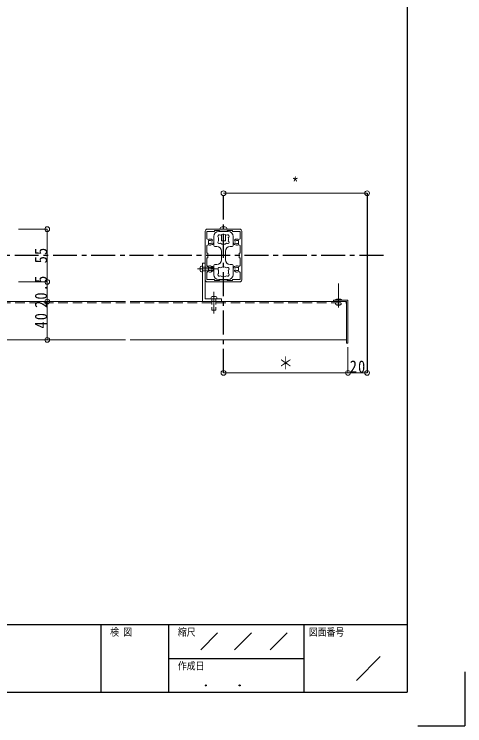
# Model space of a CAD drawing. Units: millimetres at full size, sheet at 1:5. Extents: x -1050 to 1050, y -742 to 742.
# Drawn here: x 579 to 1050, y -742 to 0 of the extents above; entities that cross this region are included whole.
import ezdxf
from ezdxf.enums import TextEntityAlignment as Align

# ---------------------------------------------------------------- set-up
doc = ezdxf.new("R2010")
doc.units = ezdxf.units.MM
doc.header["$LTSCALE"] = 5
for name, pattern in [('CHAIN1', [8, 5, -1, 1, -1]), ('DASHED1', [1.8, 1.2, -0.6]), ('DASHED2', [3, 2, -1])]:
    doc.linetypes.add(name, pattern=pattern)
for name, color, linetype in [('0-0_通り芯', 7, 'CHAIN1'), ('0-1_躯体', 134, 'Continuous'), ('1-4_印刷位置ライン', 7, 'Continuous'), ('1-5_図枠1_1', 7, 'Continuous')]:
    doc.layers.add(name, color=color, linetype=linetype)
for name, color, linetype, lineweight in [('0-3_寸法', 54, 'Continuous', 20), ('0-4_手摺部材', 92, 'Continuous', 20), ('0-5_手すり子', 12, 'Continuous', 20), ('0-A_支柱', 6, 'Continuous', 20), ('0-B_足元', 4, 'Continuous', 20)]:
    doc.layers.add(name, color=color, linetype=linetype, lineweight=lineweight)
doc.styles.add('ＭＳ ゴシック', font='')
doc.styles.add('ＭＳ 明朝', font='')
doc.styles.get('ＭＳ ゴシック').set_extended_font_data('MS Gothic')
doc.styles.get('ＭＳ 明朝').set_extended_font_data('MS Mincho')

# ---------------------------------------------------------------- blocks, each defined once
blk = doc.blocks.new('dimension_origin')
at = {"color": 0, "linetype": 'Continuous', "lineweight": -2}
blk.add_circle((0, 0), 1.25, dxfattribs=at)

msp = doc.modelspace()

# ---------------------------------------------------------------- linework, layer by layer
at = {"layer": '0-0_通り芯'}
for p, q in [((798.02, -374.293), (798.02, -186.793)), ((964.987, -251.793), (404.686, -251.793))]:
    msp.add_line(p, q, dxfattribs=at)
at = {"layer": '0-1_躯体'}
msp.add_line((948.02, -186.793), (948.02, -374.293), dxfattribs=at)
at = {"layer": '0-3_寸法'}
for p, q in [((948.02, -186.793), (798.02, -186.793)), ((613.961, -224.26), (583.961, -224.26)), ((613.961, -224.293), (613.961, -279.326)), ((613.961, -279.293), (583.961, -279.293)), ((613.961, -279.326), (613.961, -299.826)), ((613.961, -299.826), (613.961, -339.826)), ((928.02, -347.441), (928.02, -374.293)), ((798.02, -374.293), (928.02, -374.293)), ((928.02, -374.293), (948.02, -374.293))]:
    msp.add_line(p, q, dxfattribs=at)
at = {"layer": '0-4_手摺部材'}
for p, q in [((776.02, -259.826), (779.02, -259.826)), ((776.02, -259.826), (776.02, -299.826)), ((773.745, -264.132), (773.745, -267.454)), ((774.943, -262.825), (776.02, -262.73)), ((787.52, -267.793), (787.52, -264.602)), ((788.02, -267.293), (787.52, -267.793)), ((788.02, -264.293), (787.77, -264.043)), ((774.943, -268.761), (776.02, -268.855)), ((786.444, -267.793), (787.52, -267.793)), ((785.052, -295.749), (784.958, -296.826)), ((786.359, -294.551), (789.681, -294.551)), ((790.988, -295.749), (791.083, -296.826)), ((913.02, -298.326), (913.02, -299.826)), ((928.02, -298.326), (913.02, -298.326)), ((914.02, -298.326), (922.02, -298.326)), ((926.52, -299.826), (926.52, -343.326)), ((928.02, -343.326), (928.02, -298.326)), ((926.52, -343.326), (928.02, -343.326))]:
    msp.add_line(p, q, dxfattribs=at)
at = {"layer": '0-4_手摺部材', "linetype": 'CHAIN1'}
for p, q in [((771.04, -265.793), (791.52, -265.793)), ((918.02, -281.118), (918.02, -306.025)), ((788.02, -289.846), (788.02, -312.326))]:
    msp.add_line(p, q, dxfattribs=at)
at = {"layer": '0-4_手摺部材', "linetype": 'DASHED1'}
for p, q in [((776.02, -263.793), (787.484, -263.793)), ((787.484, -263.793), (787.52, -263.793)), ((787.77, -264.043), (787.52, -263.793)), ((787.52, -264.602), (787.52, -263.793)), ((776.02, -267.793), (786.444, -267.793)), ((790.02, -296.826), (790.02, -308.826)), ((920.02, -301.126), (916.02, -301.126)), ((916.02, -303.126), (920.02, -303.126))]:
    msp.add_line(p, q, dxfattribs=at)
at = {"layer": '0-4_手摺部材'}
msp.add_lwpolyline([(779.02, -259.826), (779.02, -296.826), (796.02, -296.826), (796.02, -299.826)], dxfattribs=at)
at = {"layer": '0-4_手摺部材', "linetype": 'DASHED1'}
msp.add_lwpolyline([(786.02, -296.826), (786.02, -308.826), (790.02, -308.826)], dxfattribs=at)
at = {"layer": '0-4_手摺部材'}
for centre, radius, start, end in [((775.058, -264.132), 1.312, 95, 180), ((775.058, -267.454), 1.312, 180, 265), ((786.359, -295.863), 1.312, 90, 175), ((789.681, -295.863), 1.312, 5, 90), ((918.02, -305.048), 7.823, 59.2475, 120.7525)]:
    msp.add_arc(centre, radius, start, end, dxfattribs=at)
at = {"layer": '0-4_手摺部材', "linetype": 'DASHED1'}
for centre, radius, start, end in [((916.02, -302.126), 1, 90, 180), ((916.02, -302.126), 1, 180, 270), ((918.02, -299.376), 4.25, 241.92751, 298.07249), ((920.02, -302.126), 1, 0, 90), ((920.02, -302.126), 1, 270, 360)]:
    msp.add_arc(centre, radius, start, end, dxfattribs=at)
at = {"layer": '0-5_手すり子'}
for p, q in [((549.02, -299.826), (695.52, -299.826)), ((926.52, -299.826), (700.52, -299.826)), ((926.52, -339.826), (926.52, -299.826)), ((695.52, -339.826), (549.02, -339.826)), ((700.52, -339.826), (926.52, -339.826))]:
    msp.add_line(p, q, dxfattribs=at)
at = {"layer": '0-5_手すり子', "linetype": 'DASHED2'}
for p, q in [((695.52, -301.126), (549.02, -301.126)), ((700.52, -301.126), (926.52, -301.126))]:
    msp.add_line(p, q, dxfattribs=at)
at = {"layer": '0-A_支柱'}
for p, q in [((779.02, -226.293), (779.02, -277.293)), ((780.52, -233.485), (780.52, -227.293)), ((815.02, -224.293), (781.02, -224.293)), ((781.02, -226.793), (788.22, -226.793)), ((788.52, -225.793), (794.02, -225.793)), ((788.52, -226.493), (788.52, -225.793)), ((794.02, -226.243), (794.02, -225.793)), ((794.32, -226.543), (801.72, -226.543)), ((794.618, -223.174), (794.52, -224.293)), ((794.52, -224.293), (801.52, -224.293)), ((796.02, -226.543), (796.02, -226.793)), ((800.02, -226.793), (800.02, -226.543)), ((801.422, -223.174), (801.52, -224.293)), ((802.02, -226.243), (802.02, -225.793)), ((807.82, -226.793), (815.02, -226.793)), ((815.52, -233.485), (815.52, -227.293)), ((817.02, -277.293), (817.02, -226.293)), ((780.52, -249.293), (780.52, -242.101)), ((785.697, -238.793), (787.02, -238.793)), ((786.097, -240.293), (787.02, -240.293)), ((810.343, -238.793), (809.02, -238.793)), ((809.943, -240.293), (809.02, -240.293)), ((815.52, -249.293), (815.52, -242.101)), ((780.52, -249.293), (781.22, -249.293)), ((781.52, -249.593), (781.52, -253.993)), ((814.52, -249.593), (814.52, -253.993)), ((815.52, -249.293), (814.82, -249.293)), ((780.52, -254.293), (781.22, -254.293)), ((780.52, -254.293), (780.52, -261.485)), ((815.52, -254.293), (814.82, -254.293)), ((815.52, -254.293), (815.52, -261.485)), ((785.697, -264.793), (787.02, -264.793)), ((786.097, -263.293), (787.02, -263.293)), ((809.943, -263.293), (809.02, -263.293)), ((810.343, -264.793), (809.02, -264.793)), ((780.52, -270.101), (780.52, -276.293)), ((815.52, -270.101), (815.52, -276.293)), ((781.02, -276.793), (788.22, -276.793)), ((781.02, -279.293), (815.02, -279.293)), ((788.52, -277.093), (788.52, -277.793)), ((788.52, -277.793), (794.02, -277.793)), ((794.02, -277.343), (794.02, -277.793)), ((794.32, -277.043), (801.72, -277.043)), ((802.02, -277.343), (802.02, -277.793)), ((807.82, -276.793), (815.02, -276.793))]:
    msp.add_line(p, q, dxfattribs=at)
for points in [[(796.02, -229.885), (796.02, -236.293), (800.02, -236.293), (800.02, -229.885)], [(807.52, -226.493), (807.52, -225.793), (802.02, -225.793)], [(807.52, -277.093), (807.52, -277.793), (802.02, -277.793)]]:
    msp.add_lwpolyline(points, dxfattribs=at)
for centre, radius, start, end in [((795.913, -223.287), 1.3, 105.88085, 175), ((798.02, -230.693), 9, 74.11915, 105.88085), ((800.127, -223.287), 1.3, 5, 74.11915), ((781.02, -226.293), 2, 90, 180), ((781.02, -227.293), 0.5, 90, 180), ((788.22, -226.493), 0.3, 270, 360), ((794.32, -226.243), 0.3, 180, 270), ((801.72, -226.243), 0.3, 270, 360), ((807.82, -226.493), 0.3, 180, 270), ((815.02, -226.293), 2, 0, 90), ((815.02, -227.293), 0.5, 0, 90), ((782.02, -233.485), 1.5, 180, 294.90106), ((784.02, -237.793), 1.75, 157.5799, 202.4201), ((782.783, -236.555), 0.5, 55.28656, 214.71344), ((782.125, -237.011), 0.3, 337.5799, 34.71344), ((784.02, -237.793), 3.25, 47.4576, 114.90106), ((783.238, -235.898), 0.3, 235.28656, 292.4201), ((784.02, -237.793), 1.75, 47.4576, 112.4201), ((785.71, -235.951), 0.75, 227.4576, 47.4576), ((810.33, -235.951), 0.75, 132.5424, 312.5424), ((812.02, -237.793), 3.25, 65.09894, 132.5424), ((812.02, -237.793), 1.75, 67.5799, 132.5424), ((812.802, -235.898), 0.3, 247.5799, 304.71344), ((813.257, -236.555), 0.5, 325.28656, 124.71344), ((814.02, -233.485), 1.5, 245.09894, 360), ((813.915, -237.011), 0.3, 145.28656, 202.4201), ((812.02, -237.793), 1.75, 337.5799, 22.4201), ((782.02, -242.101), 1.5, 65.09894, 180), ((782.783, -239.03), 0.5, 145.28656, 304.71344), ((782.125, -238.575), 0.3, 325.28656, 22.4201), ((784.02, -237.793), 3.25, 245.09894, 309.71514), ((783.238, -239.688), 0.3, 67.5799, 124.71344), ((784.02, -237.793), 1.75, 247.5799, 318.18969), ((785.697, -239.293), 0.5, 90, 138.18969), ((787.02, -239.543), 0.75, 270, 90), ((809.02, -239.543), 0.75, 90, 270), ((812.02, -237.793), 3.25, 230.28486, 294.90106), ((810.343, -239.293), 0.5, 41.81031, 90), ((812.02, -237.793), 1.75, 221.81031, 292.4201), ((812.802, -239.688), 0.3, 55.28656, 112.4201), ((813.257, -239.03), 0.5, 235.28656, 34.71344), ((814.02, -242.101), 1.5, 0, 114.90106), ((813.915, -238.575), 0.3, 157.5799, 214.71344), ((781.22, -249.593), 0.3, 0, 90), ((814.82, -249.593), 0.3, 90, 180), ((781.22, -253.993), 0.3, 270, 360), ((814.82, -253.993), 0.3, 180, 270), ((782.02, -261.485), 1.5, 180, 294.90106), ((784.02, -265.793), 1.75, 157.5799, 202.4201), ((782.783, -264.555), 0.5, 55.28656, 214.71344), ((782.783, -267.03), 0.5, 145.28656, 304.71344), ((782.125, -265.011), 0.3, 337.5799, 34.71344), ((782.125, -266.575), 0.3, 325.28656, 22.4201), ((784.02, -265.793), 3.25, 50.28486, 114.90106), ((783.238, -263.898), 0.3, 235.28656, 292.4201), ((784.02, -265.793), 1.75, 41.81031, 112.4201), ((784.02, -265.793), 1.75, 247.5799, 312.5424), ((785.71, -267.635), 0.75, 312.5424, 132.5424), ((785.697, -264.293), 0.5, 221.81031, 270), ((787.02, -264.043), 0.75, 270, 90), ((809.02, -264.043), 0.75, 90, 270), ((810.33, -267.635), 0.75, 47.4576, 227.4576), ((812.02, -265.793), 3.25, 65.09894, 129.71514), ((810.343, -264.293), 0.5, 270, 318.18969), ((812.02, -265.793), 1.75, 67.5799, 138.18969), ((812.02, -265.793), 1.75, 227.4576, 292.4201), ((812.802, -263.898), 0.3, 247.5799, 304.71344), ((813.257, -264.555), 0.5, 325.28656, 124.71344), ((813.257, -267.03), 0.5, 235.28656, 34.71344), ((814.02, -261.485), 1.5, 245.09894, 360), ((813.915, -265.011), 0.3, 145.28656, 202.4201), ((813.915, -266.575), 0.3, 157.5799, 214.71344), ((812.02, -265.793), 1.75, 337.5799, 22.4201), ((782.02, -270.101), 1.5, 65.09894, 180), ((784.02, -265.793), 3.25, 245.09894, 312.5424), ((783.238, -267.688), 0.3, 67.5799, 124.71344), ((812.02, -265.793), 3.25, 227.4576, 294.90106), ((812.802, -267.688), 0.3, 55.28656, 112.4201), ((814.02, -270.101), 1.5, 0, 114.90106), ((781.02, -277.293), 2, 180, 270), ((781.02, -276.293), 0.5, 180, 270), ((788.22, -277.093), 0.3, 0, 90), ((794.32, -277.343), 0.3, 90, 180), ((801.72, -277.343), 0.3, 0, 90), ((807.82, -277.093), 0.3, 90, 180), ((815.02, -276.293), 0.5, 270, 360), ((815.02, -277.293), 2, 270, 360)]:
    msp.add_arc(centre, radius, start, end, dxfattribs=at)
at = {"layer": '0-B_足元'}
for p, q in [((793.02, -226.793), (803.02, -226.793)), ((788.02, -241.393), (788.02, -231.793)), ((808.02, -241.393), (808.02, -231.793)), ((791.02, -242.393), (789.02, -242.393)), ((805.02, -242.393), (807.02, -242.393)), ((796.02, -247.393), (796.02, -256.193)), ((800.02, -247.393), (800.02, -256.193)), ((788.02, -262.193), (788.02, -271.793)), ((791.02, -261.193), (789.02, -261.193)), ((805.02, -261.193), (807.02, -261.193)), ((808.02, -262.193), (808.02, -271.793)), ((793.02, -276.793), (803.02, -276.793))]:
    msp.add_line(p, q, dxfattribs=at)
for centre, radius, start, end in [((793.02, -231.793), 5, 90, 180), ((793.679, -231.753), 1.6, 46.3184, 243.6816), ((798.02, -234.793), 5.3, 52.3632, 127.6368), ((802.362, -231.753), 1.6, 296.3184, 133.6816), ((803.02, -231.793), 5, 0, 90), ((793.679, -237.833), 1.6, 116.3184, 313.6816), ((798.02, -234.793), 5.3, 162.3632, 197.6368), ((802.362, -237.833), 1.6, 226.3184, 63.6816), ((798.02, -234.793), 5.3, 342.3632, 17.6368), ((789.02, -241.393), 1, 180, 270), ((791.02, -247.393), 5, 0, 90), ((798.02, -234.793), 5.3, 232.36321, 307.63679), ((805.02, -247.393), 5, 90, 180), ((807.02, -241.393), 1, 270, 360), ((791.02, -256.193), 5, 270, 360), ((805.02, -256.193), 5, 180, 270), ((789.02, -262.193), 1, 90, 180), ((793.679, -265.753), 1.6, 46.3184, 243.6816), ((798.02, -268.793), 5.3, 162.3632, 197.6368), ((798.02, -268.793), 5.3, 52.36321, 127.63679), ((802.362, -265.753), 1.6, 296.3184, 133.6816), ((798.02, -268.793), 5.3, 342.3632, 17.6368), ((807.02, -262.193), 1, 0, 90), ((793.02, -271.793), 5, 180, 270), ((793.679, -271.833), 1.6, 116.3184, 313.6816), ((798.02, -268.793), 5.3, 232.3632, 307.6368), ((802.362, -271.833), 1.6, 226.3184, 63.6816), ((803.02, -271.793), 5, 270, 360)]:
    msp.add_arc(centre, radius, start, end, dxfattribs=at)
at = {"layer": '1-4_印刷位置ライン'}
for p in [(1050, -686.222), (1000.874, -742.5)]:
    msp.add_line(p, (1050, -742.5), dxfattribs=at)
at = {"layer": '1-5_図枠1_1'}
for p, q in [((990, 682.5), (990, -707.5)), ((-990, -636.793), (990, -636.793)), ((669.949, -636.793), (669.949, -707.5)), ((740.657, -636.793), (740.657, -707.5)), ((882.071, -636.793), (882.071, -707.5)), ((774.242, -663.308), (791.919, -645.631)), ((809.596, -663.308), (827.273, -645.631)), ((846.717, -663.308), (864.394, -645.631)), ((740.657, -672.146), (882.071, -672.146)), ((936.869, -695.126), (961.616, -670.379))]:
    msp.add_line(p, q, dxfattribs=at)
msp.add_lwpolyline([(-990, 682.5), (-990, -707.5), (990, -707.5)], dxfattribs=at)
for centre in [(779.545, -700.429), (814.899, -700.429)]:
    msp.add_circle(centre, 0.53, dxfattribs=at)

# ---------------------------------------------------------------- block references
at = {"layer": '0-3_寸法', "xscale": 2, "yscale": 2}
for p, rotation in [((798.02, -186.793), 180), ((613.961, -224.293), 90), ((613.961, -279.326), 270), ((613.961, -279.326), 90), ((613.961, -299.826), 270), ((613.961, -299.826), 90), ((613.961, -339.826), 270), ((798.02, -374.293), 180), ((928.02, -374.293), 180)]:
    msp.add_blockref('dimension_origin', p, dxfattribs=dict(at, rotation=rotation))
for p in [(948.02, -186.793), (928.02, -374.293), (948.02, -374.293)]:
    msp.add_blockref('dimension_origin', p, dxfattribs=at)

# ---------------------------------------------------------------- texts
at = {"layer": '0-3_寸法', "style": 'ＭＳ ゴシック', "width": 0.85}
for s, p in [('*', (869.27, -186.793)), ('＊', (855.52, -374.293))]:
    msp.add_text(s, height=12.83, dxfattribs=at).set_placement(p, align=Align.BOTTOM_LEFT)
at = {"layer": '0-3_寸法', "char_height": 12.83, "attachment_point": 7, "rotation": 90, "style": 'ＭＳ ゴシック'}
for s, insert in [('\\T1.17;\\W0.85;55', (613.961, -259.934)), ('\\T1.17;\\W0.85;20.5', (613.961, -306.451)), ('\\T1.17;\\W0.85;40', (613.961, -327.951))]:
    msp.add_mtext(s, dxfattribs=dict(at, insert=insert))
at = {"layer": '0-3_寸法', "insert": (929.895, -374.293), "char_height": 12.83, "attachment_point": 7, "style": 'ＭＳ ゴシック'}
msp.add_mtext('\\T1.17;\\W0.85;20', dxfattribs=at)
at = {"layer": '1-5_図枠1_1', "style": 'ＭＳ 明朝', "width": 0.85}
for s, p in [('検 図', (679.663, -650.934)), ('縮尺', (750.37, -650.934)), ('図面番号', (887.121, -650.934)), ('作成日', (750.37, -686.288))]:
    msp.add_text(s, height=7.776, dxfattribs=at).set_placement(p, align=Align.BOTTOM_LEFT)

doc.saveas('drawing.dxf')
